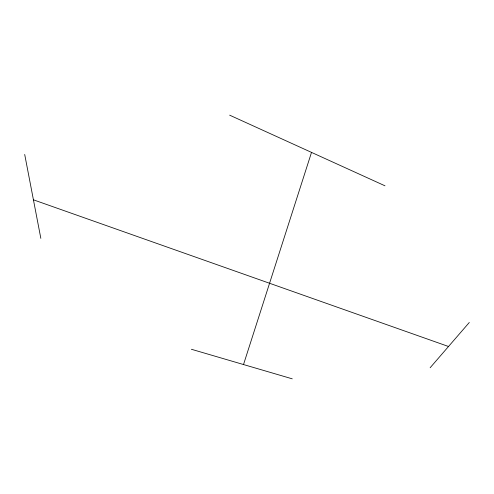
<?xml version="1.0" encoding="UTF-8"?>
<svg xmlns="http://www.w3.org/2000/svg" width="494" height="494" viewBox="0 0 494 494"><rect width="100%" height="100%" fill="white"/><g stroke="black" fill="none" stroke-linecap="round" stroke-linejoin="round"><path stroke-width="0.74" d="M243.511 364.547L311.516 152.393M430.144 367.734L469.3 322.471M191.382 349.264L292.263 378.836M33.425 199.817L448.515 346.498M229.654 115.164L384.999 185.818M24.7 154.455L40.841 238.361"/></g></svg>
